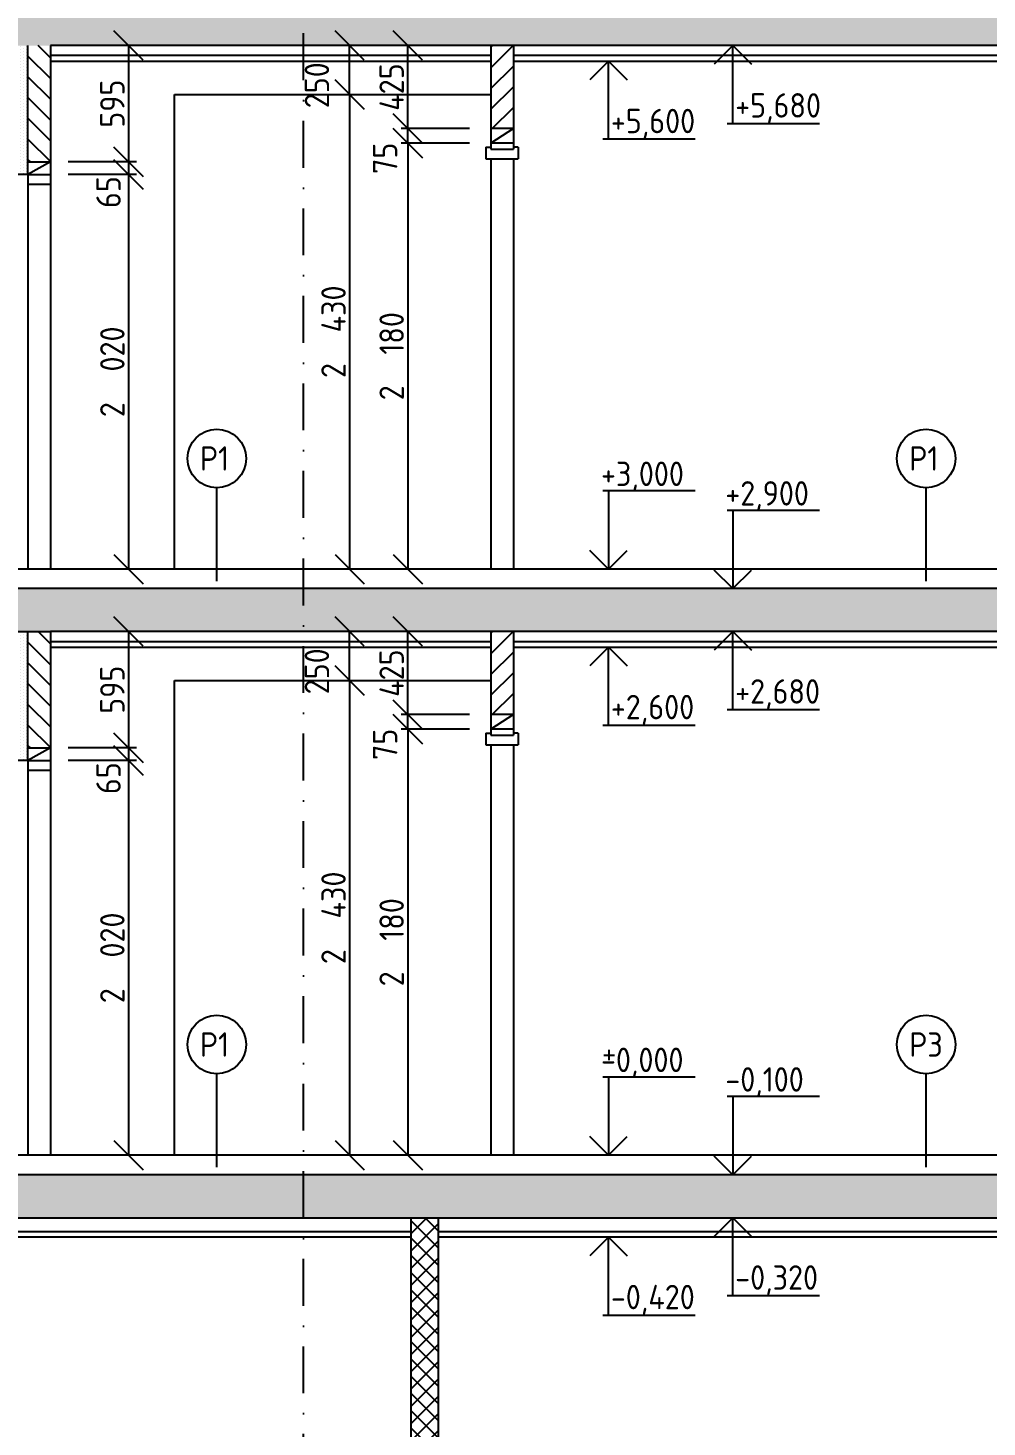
# Model space of a CAD drawing. Extents: x 3792242 to 5145247, y -1546315 to -1031918.
# Drawn here: x 3847040 to 3851950, y -1537035 to -1529874 of the extents above; entities that cross this region are included whole.
import ezdxf

# ---------------------------------------------------------------- set-up
doc = ezdxf.new("R2010")
doc.units = 0
doc.header["$MEASUREMENT"] = 0
doc.linetypes.add('BODKOCIARKOVANA_3', pattern=[5.6, 3, -1.3, 0, -1.3])
doc.layers.get('0').update_dxf_attribs({"linetype": 'CONTINUOUS'})
doc.layers.get('Defpoints').update_dxf_attribs({"color": 61, "linetype": 'CONTINUOUS'})
for name, color, linetype in [('DVERE', 45, 'CONTINUOUS'), ('KÓTY', 4, 'CONTINUOUS'), ('MÚRY', 1, 'CONTINUOUS'), ('OKNÁ', 143, 'CONTINUOUS'), ('osi', 253, 'CONTINUOUS'), ('TENKÁ', 7, 'CONTINUOUS'), ('ŠRAFY', 82, 'CONTINUOUS'), ('šrafy-múry', 8, 'CONTINUOUS')]:
    doc.layers.add(name, color=color, linetype=linetype)
doc.styles.add('STYLE1', font='isocp.shx')
doc.dimstyles.new('STANDARD-50', dxfattribs={"dimtxt": 125, "dimasz": 150, "dimexe": 10, "dimexo": 200, "dimgap": 20, "dimtad": 1, "dimdsep": 46, "dimlunit": 6, "dimtxsty": 'STYLE1', "dimblk1": 'OBLIQUE', "dimblk2": 'OBLIQUE', "dimsah": 1, "dimcen": 2.5, "dimse1": 1, "dimse2": 1, "dimadec": 0, "dimazin": 0, "dimtfac": 1, "dimtmove": 1, "dimatfit": 3, "dimldrblk": 'OBLIQUE', "dimfxl": 1, "dimtolj": 1, "dimtzin": 0, "dimarcsym": 0})
pattern_1 = [(45, (-94128.81, 3000), (53.0330086, 194.4543648), [250, -50, 0, -50])]

# ---------------------------------------------------------------- blocks, each defined once
blk = doc.blocks.new('_OBLIQUE')
at = {"color": 0, "linetype": 'ByBlock'}
blk.add_line((-0.5, -0.5), (0.5, 0.5), dxfattribs=at)
blk = doc.blocks.new('*D33546')
at = {"layer": 'Defpoints', "color": 0}
for p in [(3847224.2, -1533558.8), (3847224.2, -1533623.8), (3847554.7, -1533623.8)]:
    blk.add_point(p, dxfattribs=at)
at = {"layer": 'KÓTY', "color": 0, "lineweight": -2, "ltscale": 0.25}
blk.add_line((3847554.7, -1533558.8), (3847554.7, -1533623.8), dxfattribs=at)
at = {"layer": 'KÓTY', "color": 0, "linetype": 'ByBlock', "lineweight": -2, "xscale": 150, "yscale": 150, "zscale": 150}
for p, rotation in [((3847554.7, -1533558.8), 90), ((3847554.7, -1533623.8), 270)]:
    blk.add_blockref('_OBLIQUE', p, dxfattribs=dict(at, rotation=rotation))
at = {"layer": 'KÓTY', "color": 0, "insert": (3847452.7, -1533714), "char_height": 125, "attachment_point": 5, "rotation": 90, "style": 'STYLE1'}
blk.add_mtext('\\A1;65', dxfattribs=at)
blk = doc.blocks.new('*D33547')
at = {"layer": 'Defpoints', "color": 0}
for p in [(3847166.7, -1533623.8), (3847166.7, -1535643.8), (3847554.7, -1535643.8)]:
    blk.add_point(p, dxfattribs=at)
at = {"layer": 'KÓTY', "color": 0, "lineweight": -2, "ltscale": 0.25}
blk.add_line((3847554.7, -1533623.8), (3847554.7, -1535643.8), dxfattribs=at)
at = {"layer": 'KÓTY', "color": 0, "linetype": 'ByBlock', "lineweight": -2, "xscale": 150, "yscale": 150, "zscale": 150}
for p, rotation in [((3847554.7, -1533623.8), 90), ((3847554.7, -1535643.8), 270)]:
    blk.add_blockref('_OBLIQUE', p, dxfattribs=dict(at, rotation=rotation))
at = {"layer": 'KÓTY', "color": 0, "insert": (3847472.2, -1534633.8), "char_height": 125, "attachment_point": 5, "rotation": 90, "style": 'STYLE1'}
blk.add_mtext('\\A1;2ﾠ020', dxfattribs=at)
blk = doc.blocks.new('*D33548')
at = {"layer": 'Defpoints', "color": 0}
for p in [(3847224.2, -1532963.8), (3847224.2, -1533558.8), (3847554.7, -1533558.8)]:
    blk.add_point(p, dxfattribs=at)
at = {"layer": 'KÓTY', "color": 0, "lineweight": -2, "ltscale": 0.25}
blk.add_line((3847554.7, -1532963.8), (3847554.7, -1533558.8), dxfattribs=at)
at = {"layer": 'KÓTY', "color": 0, "linetype": 'ByBlock', "lineweight": -2, "xscale": 150, "yscale": 150, "zscale": 150}
for p, rotation in [((3847554.7, -1532963.8), 90), ((3847554.7, -1533558.8), 270)]:
    blk.add_blockref('_OBLIQUE', p, dxfattribs=dict(at, rotation=rotation))
at = {"layer": 'KÓTY', "color": 0, "insert": (3847472.2, -1533261.3), "char_height": 125, "attachment_point": 5, "rotation": 90, "style": 'STYLE1'}
blk.add_mtext('\\A1;595', dxfattribs=at)
blk = doc.blocks.new('*D33549')
at = {"layer": 'Defpoints', "color": 0}
for p in [(3847224.2, -1530558.8), (3847224.2, -1530623.8), (3847554.7, -1530623.8)]:
    blk.add_point(p, dxfattribs=at)
at = {"layer": 'KÓTY', "color": 0, "lineweight": -2, "ltscale": 0.25}
blk.add_line((3847554.7, -1530558.8), (3847554.7, -1530623.8), dxfattribs=at)
at = {"layer": 'KÓTY', "color": 0, "linetype": 'ByBlock', "lineweight": -2, "xscale": 150, "yscale": 150, "zscale": 150}
for p, rotation in [((3847554.7, -1530558.8), 90), ((3847554.7, -1530623.8), 270)]:
    blk.add_blockref('_OBLIQUE', p, dxfattribs=dict(at, rotation=rotation))
at = {"layer": 'KÓTY', "color": 0, "insert": (3847452.7, -1530714), "char_height": 125, "attachment_point": 5, "rotation": 90, "style": 'STYLE1'}
blk.add_mtext('\\A1;65', dxfattribs=at)
blk = doc.blocks.new('*D33550')
at = {"layer": 'Defpoints', "color": 0}
for p in [(3847166.7, -1530623.8), (3847166.7, -1532643.8), (3847554.7, -1532643.8)]:
    blk.add_point(p, dxfattribs=at)
at = {"layer": 'KÓTY', "color": 0, "lineweight": -2, "ltscale": 0.25}
blk.add_line((3847554.7, -1530623.8), (3847554.7, -1532643.8), dxfattribs=at)
at = {"layer": 'KÓTY', "color": 0, "linetype": 'ByBlock', "lineweight": -2, "xscale": 150, "yscale": 150, "zscale": 150}
for p, rotation in [((3847554.7, -1530623.8), 90), ((3847554.7, -1532643.8), 270)]:
    blk.add_blockref('_OBLIQUE', p, dxfattribs=dict(at, rotation=rotation))
at = {"layer": 'KÓTY', "color": 0, "insert": (3847472.2, -1531633.8), "char_height": 125, "attachment_point": 5, "rotation": 90, "style": 'STYLE1'}
blk.add_mtext('\\A1;2ﾠ020', dxfattribs=at)
blk = doc.blocks.new('*D33551')
at = {"layer": 'Defpoints', "color": 0}
for p in [(3847224.2, -1529963.8), (3847224.2, -1530558.8), (3847554.7, -1530558.8)]:
    blk.add_point(p, dxfattribs=at)
at = {"layer": 'KÓTY', "color": 0, "lineweight": -2, "ltscale": 0.25}
blk.add_line((3847554.7, -1529963.8), (3847554.7, -1530558.8), dxfattribs=at)
at = {"layer": 'KÓTY', "color": 0, "linetype": 'ByBlock', "lineweight": -2, "xscale": 150, "yscale": 150, "zscale": 150}
for p, rotation in [((3847554.7, -1529963.8), 90), ((3847554.7, -1530558.8), 270)]:
    blk.add_blockref('_OBLIQUE', p, dxfattribs=dict(at, rotation=rotation))
at = {"layer": 'KÓTY', "color": 0, "insert": (3847472.2, -1530261.3), "char_height": 125, "attachment_point": 5, "rotation": 90, "style": 'STYLE1'}
blk.add_mtext('\\A1;595', dxfattribs=at)
blk = doc.blocks.new('*D33577')
at = {"layer": 'Defpoints', "color": 0}
for p in [(3847790.2, -1533213.8), (3847790.2, -1535643.8), (3848687.2, -1535643.8)]:
    blk.add_point(p, dxfattribs=at)
at = {"layer": 'KÓTY', "color": 0, "lineweight": -2, "ltscale": 0.25}
blk.add_line((3848687.2, -1533213.8), (3848687.2, -1535643.8), dxfattribs=at)
at = {"layer": 'KÓTY', "color": 0, "linetype": 'ByBlock', "lineweight": -2, "xscale": 150, "yscale": 150, "zscale": 150}
for p, rotation in [((3848687.2, -1533213.8), 90), ((3848687.2, -1535643.8), 270)]:
    blk.add_blockref('_OBLIQUE', p, dxfattribs=dict(at, rotation=rotation))
at = {"layer": 'KÓTY', "color": 0, "insert": (3848604.7, -1534428.8), "char_height": 125, "attachment_point": 5, "rotation": 90, "style": 'STYLE1'}
blk.add_mtext('\\A1;2ﾠ430', dxfattribs=at)
blk = doc.blocks.new('*D33578')
at = {"layer": 'Defpoints', "color": 0}
for p in [(3848687.2, -1532963.8), (3848687.2, -1532963.8), (3848687.2, -1533213.8)]:
    blk.add_point(p, dxfattribs=at)
at = {"layer": 'KÓTY', "color": 0, "lineweight": -2, "ltscale": 0.25}
blk.add_line((3848687.2, -1533213.8), (3848687.2, -1532963.8), dxfattribs=at)
at = {"layer": 'KÓTY', "color": 0, "linetype": 'ByBlock', "lineweight": -2, "xscale": 150, "yscale": 150, "zscale": 150}
for p, rotation in [((3848687.2, -1532963.8), 90), ((3848687.2, -1533213.8), 270)]:
    blk.add_blockref('_OBLIQUE', p, dxfattribs=dict(at, rotation=rotation))
at = {"layer": 'KÓTY', "color": 0, "insert": (3848519.7, -1533167), "char_height": 125, "attachment_point": 5, "rotation": 90, "style": 'STYLE1'}
blk.add_mtext('\\A1;250', dxfattribs=at)
blk = doc.blocks.new('*D33579')
at = {"layer": 'Defpoints', "color": 0}
for p in [(3847790.2, -1530213.8), (3847790.2, -1532643.8), (3848687.2, -1532643.8)]:
    blk.add_point(p, dxfattribs=at)
at = {"layer": 'KÓTY', "color": 0, "lineweight": -2, "ltscale": 0.25}
blk.add_line((3848687.2, -1530213.8), (3848687.2, -1532643.8), dxfattribs=at)
at = {"layer": 'KÓTY', "color": 0, "linetype": 'ByBlock', "lineweight": -2, "xscale": 150, "yscale": 150, "zscale": 150}
for p, rotation in [((3848687.2, -1530213.8), 90), ((3848687.2, -1532643.8), 270)]:
    blk.add_blockref('_OBLIQUE', p, dxfattribs=dict(at, rotation=rotation))
at = {"layer": 'KÓTY', "color": 0, "insert": (3848604.7, -1531428.8), "char_height": 125, "attachment_point": 5, "rotation": 90, "style": 'STYLE1'}
blk.add_mtext('\\A1;2ﾠ430', dxfattribs=at)
blk = doc.blocks.new('*D33580')
at = {"layer": 'Defpoints', "color": 0}
for p in [(3848687.2, -1529963.8), (3848687.2, -1529963.8), (3848687.2, -1530213.8)]:
    blk.add_point(p, dxfattribs=at)
at = {"layer": 'KÓTY', "color": 0, "lineweight": -2, "ltscale": 0.25}
blk.add_line((3848687.2, -1530213.8), (3848687.2, -1529963.8), dxfattribs=at)
at = {"layer": 'KÓTY', "color": 0, "linetype": 'ByBlock', "lineweight": -2, "xscale": 150, "yscale": 150, "zscale": 150}
for p, rotation in [((3848687.2, -1529963.8), 90), ((3848687.2, -1530213.8), 270)]:
    blk.add_blockref('_OBLIQUE', p, dxfattribs=dict(at, rotation=rotation))
at = {"layer": 'KÓTY', "color": 0, "insert": (3848519.7, -1530167), "char_height": 125, "attachment_point": 5, "rotation": 90, "style": 'STYLE1'}
blk.add_mtext('\\A1;250', dxfattribs=at)
blk = doc.blocks.new('*D49538')
at = {"layer": 'Defpoints', "color": 0}
for p in [(3849467.7, -1530463.8), (3848984.7, -1532643.8), (3849409.4, -1532643.8)]:
    blk.add_point(p, dxfattribs=at)
at = {"layer": 'KÓTY', "color": 0, "lineweight": -2, "ltscale": 0.25}
blk.add_line((3848984.7, -1530463.8), (3848984.7, -1532643.8), dxfattribs=at)
at = {"layer": 'KÓTY', "color": 0, "linetype": 'ByBlock', "lineweight": -2, "xscale": 150, "yscale": 150, "zscale": 150}
for p, rotation in [((3848984.7, -1530463.8), 90), ((3848984.7, -1532643.8), 270)]:
    blk.add_blockref('_OBLIQUE', p, dxfattribs=dict(at, rotation=rotation))
at = {"layer": 'KÓTY', "color": 0, "insert": (3848902.2, -1531553.8), "char_height": 125, "attachment_point": 5, "rotation": 90, "style": 'STYLE1'}
blk.add_mtext('\\A1;2ﾠ180', dxfattribs=at)
blk = doc.blocks.new('*D49539')
at = {"layer": 'Defpoints', "color": 0}
for p in [(3848984.7, -1530388.8), (3849467.7, -1530388.8), (3849467.7, -1530463.8)]:
    blk.add_point(p, dxfattribs=at)
at = {"layer": 'KÓTY', "color": 0, "lineweight": -2, "ltscale": 0.25}
blk.add_line((3848984.7, -1530463.8), (3848984.7, -1530388.8), dxfattribs=at)
at = {"layer": 'KÓTY', "color": 0, "linetype": 'ByBlock', "lineweight": -2, "xscale": 150, "yscale": 150, "zscale": 150}
for p, rotation in [((3848984.7, -1530388.8), 90), ((3848984.7, -1530463.8), 270)]:
    blk.add_blockref('_OBLIQUE', p, dxfattribs=dict(at, rotation=rotation))
at = {"layer": 'KÓTY', "color": 0, "insert": (3848868.7, -1530541), "char_height": 125, "attachment_point": 5, "rotation": 90, "style": 'STYLE1'}
blk.add_mtext('\\A1;75', dxfattribs=at)
blk = doc.blocks.new('*D49540')
at = {"layer": 'Defpoints', "color": 0}
for p in [(3848984.7, -1529963.8), (3849467.7, -1529963.8), (3849467.7, -1530388.8)]:
    blk.add_point(p, dxfattribs=at)
at = {"layer": 'KÓTY', "color": 0, "lineweight": -2, "ltscale": 0.25}
blk.add_line((3848984.7, -1530388.8), (3848984.7, -1529963.8), dxfattribs=at)
at = {"layer": 'KÓTY', "color": 0, "linetype": 'ByBlock', "lineweight": -2, "xscale": 150, "yscale": 150, "zscale": 150}
for p, rotation in [((3848984.7, -1529963.8), 90), ((3848984.7, -1530388.8), 270)]:
    blk.add_blockref('_OBLIQUE', p, dxfattribs=dict(at, rotation=rotation))
at = {"layer": 'KÓTY', "color": 0, "insert": (3848902.2, -1530176.3), "char_height": 125, "attachment_point": 5, "rotation": 90, "style": 'STYLE1'}
blk.add_mtext('\\A1;425', dxfattribs=at)
blk = doc.blocks.new('*D49541')
at = {"layer": 'Defpoints', "color": 0}
for p in [(3849467.7, -1533463.8), (3848984.7, -1535643.8), (3849409.4, -1535643.8)]:
    blk.add_point(p, dxfattribs=at)
at = {"layer": 'KÓTY', "color": 0, "lineweight": -2, "ltscale": 0.25}
blk.add_line((3848984.7, -1533463.8), (3848984.7, -1535643.8), dxfattribs=at)
at = {"layer": 'KÓTY', "color": 0, "linetype": 'ByBlock', "lineweight": -2, "xscale": 150, "yscale": 150, "zscale": 150}
for p, rotation in [((3848984.7, -1533463.8), 90), ((3848984.7, -1535643.8), 270)]:
    blk.add_blockref('_OBLIQUE', p, dxfattribs=dict(at, rotation=rotation))
at = {"layer": 'KÓTY', "color": 0, "insert": (3848902.2, -1534553.8), "char_height": 125, "attachment_point": 5, "rotation": 90, "style": 'STYLE1'}
blk.add_mtext('\\A1;2ﾠ180', dxfattribs=at)
blk = doc.blocks.new('*D49542')
at = {"layer": 'Defpoints', "color": 0}
for p in [(3848984.7, -1533388.8), (3849467.7, -1533388.8), (3849467.7, -1533463.8)]:
    blk.add_point(p, dxfattribs=at)
at = {"layer": 'KÓTY', "color": 0, "lineweight": -2, "ltscale": 0.25}
blk.add_line((3848984.7, -1533463.8), (3848984.7, -1533388.8), dxfattribs=at)
at = {"layer": 'KÓTY', "color": 0, "linetype": 'ByBlock', "lineweight": -2, "xscale": 150, "yscale": 150, "zscale": 150}
for p, rotation in [((3848984.7, -1533388.8), 90), ((3848984.7, -1533463.8), 270)]:
    blk.add_blockref('_OBLIQUE', p, dxfattribs=dict(at, rotation=rotation))
at = {"layer": 'KÓTY', "color": 0, "insert": (3848868.7, -1533541), "char_height": 125, "attachment_point": 5, "rotation": 90, "style": 'STYLE1'}
blk.add_mtext('\\A1;75', dxfattribs=at)
blk = doc.blocks.new('*D49543')
at = {"layer": 'Defpoints', "color": 0}
for p in [(3848984.7, -1532963.8), (3849467.7, -1532963.8), (3849467.7, -1533388.8)]:
    blk.add_point(p, dxfattribs=at)
at = {"layer": 'KÓTY', "color": 0, "lineweight": -2, "ltscale": 0.25}
blk.add_line((3848984.7, -1533388.8), (3848984.7, -1532963.8), dxfattribs=at)
at = {"layer": 'KÓTY', "color": 0, "linetype": 'ByBlock', "lineweight": -2, "xscale": 150, "yscale": 150, "zscale": 150}
for p, rotation in [((3848984.7, -1532963.8), 90), ((3848984.7, -1533388.8), 270)]:
    blk.add_blockref('_OBLIQUE', p, dxfattribs=dict(at, rotation=rotation))
at = {"layer": 'KÓTY', "color": 0, "insert": (3848902.2, -1533176.3), "char_height": 125, "attachment_point": 5, "rotation": 90, "style": 'STYLE1'}
blk.add_mtext('\\A1;425', dxfattribs=at)

msp = doc.modelspace()

# ---------------------------------------------------------------- hatches: boundary and pattern name
at = {"layer": 'ŠRAFY'}
h = msp.add_hatch(dxfattribs=at)
h.set_pattern_fill('DOTS', color=256, scale=250, angle=90)
h.set_pattern_definition([(90, (-94123.807, -3000), (-15.625, 7.8125), [0, -15.625])])
h.paths.add_polyline_path([(3847040.193, -1530623.77), (3847040.193, -1529963.77), (3846990.193, -1529963.77), (3846990.193, -1530623.77)])
at = {"layer": 'ŠRAFY', "ltscale": 0.25}
h = msp.add_hatch(dxfattribs=at)
h.set_pattern_fill('ANSI31', color=256, scale=600, angle=90, style=0)
h.set_pattern_definition([(135, (-2999036.99, 222662.926), (-53.0330086, -53.0330086), [])])
h.paths.add_polyline_path([(3847155.193, -1530558.77), (3847155.193, -1529963.77), (3847040.193, -1529963.77), (3847040.193, -1530558.77)])
h = msp.add_hatch(dxfattribs=at)
h.set_pattern_fill('ANSI31', color=256, scale=600, style=0)
h.set_pattern_definition([(45, (-468753.31, -29883.5), (-53.0330086, 53.0330086), [])])
h.paths.add_polyline_path([(3849525.193, -1530388.77), (3849525.193, -1529963.77), (3849410.193, -1529963.77), (3849410.193, -1530388.77)])
at = {"layer": 'ŠRAFY'}
h = msp.add_hatch(dxfattribs=at)
h.set_pattern_fill('DOTS', color=256, scale=250, angle=90)
h.set_pattern_definition([(90, (-94123.807, -6000), (-15.625, 7.8125), [0, -15.625])])
h.paths.add_polyline_path([(3847040.193, -1533623.77), (3847040.193, -1532963.77), (3846990.193, -1532963.77), (3846990.193, -1533623.77)])
at = {"layer": 'ŠRAFY', "ltscale": 0.25}
h = msp.add_hatch(dxfattribs=at)
h.set_pattern_fill('ANSI31', color=256, scale=600, angle=90, style=0)
h.set_pattern_definition([(135, (-2999036.99, 219662.926), (-53.0330086, -53.0330086), [])])
h.paths.add_polyline_path([(3847155.193, -1533558.77), (3847155.193, -1532963.77), (3847040.193, -1532963.77), (3847040.193, -1533558.77)])
h = msp.add_hatch(dxfattribs=at)
h.set_pattern_fill('ANSI31', color=256, scale=600, style=0)
h.set_pattern_definition([(45, (-468753.31, -32883.5), (-53.0330086, 53.0330086), [])])
h.paths.add_polyline_path([(3849525.193, -1533388.77), (3849525.193, -1532963.77), (3849410.193, -1532963.77), (3849410.193, -1533388.77)])
at = {"layer": 'ŠRAFY'}
h = msp.add_hatch(dxfattribs=at)
h.set_pattern_fill('ANSI37', color=256, scale=500)
h.set_pattern_definition([(45, (626925.19, 0), (-44.1941738, 44.1941738), []), (135, (626925.19, 0), (-44.1941738, -44.1941738), [])])
h.paths.add_polyline_path([(3849140.193, -1539313.77), (3849140.193, -1539063.77), (3849140.193, -1535963.77), (3849000.193, -1535963.77), (3849000.193, -1539063.77), (3849000.193, -1539313.77)])
at = {"layer": 'šrafy-múry'}
h = msp.add_hatch(dxfattribs=at)
h.set_pattern_fill('ANSI36', color=253, scale=800, angle=360)
h.set_pattern_definition([(45, (-94128.81, 6000), (53.0330086, 194.4543648), [250, -50, 0, -50])])
h.paths.add_polyline_path([(3841990.193, -1530213.77), (3841990.193, -1529963.77), (3845155.193, -1529963.77), (3845270.193, -1529963.77), (3846985.193, -1529963.77), (3847035.193, -1529963.77), (3847150.193, -1529963.77), (3847220.193, -1529963.77), (3849405.193, -1529963.77), (3849660.193, -1529963.77), (3849775.193, -1529963.77), (3854910.193, -1529963.77), (3855210.193, -1529963.77), (3855290.193, -1529963.77), (3855450.193, -1529963.77), (3856800.193, -1529963.77), (3856800.193, -1529793.77), (3856780.193, -1529793.77), (3856730.193, -1529793.77), (3855290.193, -1529793.77), (3855220.193, -1529793.77), (3855210.193, -1529793.77), (3855210.193, -1529743.77), (3849775.193, -1529743.77), (3849660.193, -1529743.77), (3847150.193, -1529743.77), (3847035.193, -1529743.77), (3846985.193, -1529743.77), (3845270.193, -1529743.77), (3845155.193, -1529743.77), (3841990.193, -1529743.77), (3841650.193, -1529743.77), (3841650.193, -1530213.77)])
h = msp.add_hatch(dxfattribs=at)
h.set_pattern_fill('ANSI36', color=253, scale=800, angle=360)
h.set_pattern_definition(pattern_1)
h.paths.add_polyline_path([(3841990.193, -1533213.77), (3841990.193, -1532963.77), (3845155.193, -1532963.77), (3845270.193, -1532963.77), (3846985.193, -1532963.77), (3847035.193, -1532963.77), (3847150.193, -1532963.77), (3847220.193, -1532963.77), (3849405.193, -1532963.77), (3849660.193, -1532963.77), (3849775.193, -1532963.77), (3854910.193, -1532963.77), (3855210.193, -1532963.77), (3855290.193, -1532963.77), (3855450.193, -1532963.77), (3856800.193, -1532963.77), (3856800.193, -1532793.77), (3856780.193, -1532793.77), (3856730.193, -1532793.77), (3855290.193, -1532793.77), (3855220.193, -1532793.77), (3855210.193, -1532793.77), (3855210.193, -1532743.77), (3849775.193, -1532743.77), (3849660.193, -1532743.77), (3847150.193, -1532743.77), (3847035.193, -1532743.77), (3846985.193, -1532743.77), (3845270.193, -1532743.77), (3845155.193, -1532743.77), (3841990.193, -1532743.77), (3841650.193, -1532743.77), (3841650.193, -1533213.77)])
h = msp.add_hatch(dxfattribs=at)
h.set_pattern_fill('ANSI36', color=253, scale=800, angle=360)
h.set_pattern_definition(pattern_1)
h.paths.add_polyline_path([(3841990.193, -1536283.77), (3841990.193, -1536163.77), (3841990.193, -1535963.77), (3845000.193, -1535963.77), (3849000.193, -1535963.77), (3849140.193, -1535963.77), (3854910.193, -1535963.77), (3854910.193, -1536633.77), (3855250.193, -1536633.77), (3855250.193, -1535963.77), (3856800.193, -1535963.77), (3856800.193, -1535793.77), (3855210.193, -1535793.77), (3855210.193, -1535743.77), (3841650.193, -1535743.77), (3841650.193, -1536283.77)])

# ---------------------------------------------------------------- linework, layer by layer
at = {"layer": 'DVERE', "ltscale": 0.25}
for p, q in [((3849385.193, -1530483.77), (3849385.193, -1530543.77)), ((3849385.193, -1530483.77), (3849410.193, -1530483.77)), ((3849550.193, -1530483.77), (3849525.193, -1530483.77)), ((3849550.193, -1530483.77), (3849550.193, -1530543.77)), ((3849385.193, -1530543.77), (3849550.193, -1530543.77)), ((3849410.193, -1530543.77), (3849410.193, -1532643.77)), ((3849525.193, -1530543.77), (3849525.193, -1532643.77)), ((3847040.193, -1530673.77), (3847040.193, -1532643.77)), ((3847155.193, -1530673.77), (3847155.193, -1532643.77)), ((3849385.193, -1533483.77), (3849385.193, -1533543.77)), ((3849385.193, -1533483.77), (3849410.193, -1533483.77)), ((3849550.193, -1533483.77), (3849525.193, -1533483.77)), ((3849550.193, -1533483.77), (3849550.193, -1533543.77)), ((3849385.193, -1533543.77), (3849550.193, -1533543.77)), ((3849410.193, -1533543.77), (3849410.193, -1535643.77)), ((3849525.193, -1533543.77), (3849525.193, -1535643.77)), ((3847040.193, -1533673.77), (3847040.193, -1535643.77)), ((3847155.193, -1533673.77), (3847155.193, -1535643.77))]:
    msp.add_line(p, q, dxfattribs=at)
at = {"layer": 'KÓTY', "ltscale": 0.25}
for p, q in [((3849300.096, -1530388.77), (3848950.096, -1530388.77)), ((3849300.096, -1530463.77), (3848950.096, -1530463.77)), ((3847595.193, -1530558.77), (3847245.193, -1530558.77)), ((3847595.193, -1530623.77), (3847245.193, -1530623.77)), ((3849300.096, -1533388.77), (3848950.096, -1533388.77)), ((3849300.096, -1533463.77), (3848950.096, -1533463.77)), ((3847595.193, -1533558.77), (3847245.193, -1533558.77)), ((3847595.193, -1533623.77), (3847245.193, -1533623.77))]:
    msp.add_line(p, q, dxfattribs=at)
at = {"layer": 'MÚRY'}
for p, q in [((3849410.193, -1529963.77), (3847155.193, -1529963.77)), ((3847155.193, -1529963.77), (3847155.193, -1530673.77)), ((3849410.193, -1529963.77), (3849410.193, -1530493.77)), ((3854910.193, -1529963.77), (3849525.193, -1529963.77)), ((3849525.193, -1529963.77), (3849525.193, -1530493.77)), ((3847040.193, -1530623.77), (3846990.193, -1530623.77)), ((3847040.193, -1530623.77), (3847040.193, -1530673.77)), ((3847040.193, -1530673.77), (3847155.193, -1530673.77)), ((3855290.193, -1532643.77), (3845490.193, -1532643.77)), ((3849410.193, -1532963.77), (3847155.193, -1532963.77)), ((3847155.193, -1532963.77), (3847155.193, -1533673.77)), ((3849410.193, -1532963.77), (3849410.193, -1533493.77)), ((3854910.193, -1532963.77), (3849525.193, -1532963.77)), ((3849525.193, -1532963.77), (3849525.193, -1533493.77)), ((3847040.193, -1533623.77), (3846990.193, -1533623.77)), ((3847040.193, -1533623.77), (3847040.193, -1533673.77)), ((3847040.193, -1533673.77), (3847155.193, -1533673.77)), ((3855290.193, -1535643.77), (3845490.193, -1535643.77)), ((3845000.193, -1535963.77), (3849000.193, -1535963.77)), ((3849000.193, -1535963.77), (3849000.193, -1539063.77)), ((3849140.193, -1535963.77), (3849140.193, -1539063.77)), ((3849140.193, -1535963.77), (3854910.193, -1535963.77))]:
    msp.add_line(p, q, dxfattribs=at)
at = {"layer": 'MÚRY', "ltscale": 0.25}
for p, q in [((3849410.193, -1530493.77), (3849525.193, -1530493.77)), ((3849410.193, -1533493.77), (3849525.193, -1533493.77))]:
    msp.add_line(p, q, dxfattribs=at)
at = {"layer": 'OKNÁ', "ltscale": 0.25}
for p, q in [((3848006.693, -1532705.338), (3848006.693, -1532227.662)), ((3851638.193, -1532705.338), (3851638.193, -1532227.662)), ((3848006.693, -1535705.338), (3848006.693, -1535227.662)), ((3851638.193, -1535705.338), (3851638.193, -1535227.662))]:
    msp.add_line(p, q, dxfattribs=at)
for centre in [(3848006.693, -1532077.662), (3851638.193, -1532077.662), (3848006.693, -1535077.662), (3851638.193, -1535077.662)]:
    msp.add_circle(centre, 150, dxfattribs=at)
at = {"layer": 'osi', "linetype": 'BODKOCIARKOVANA_3', "ltscale": 80}
msp.add_line((3848450.193, -1542239.5), (3848450.193, -1519829.5), dxfattribs=at)
at = {"layer": 'TENKÁ'}
for p, q in [((3847040.193, -1530623.77), (3847040.193, -1529963.77)), ((3849525.193, -1529963.77), (3849410.193, -1529963.77)), ((3847155.193, -1530013.77), (3849410.193, -1530013.77)), ((3847155.193, -1530043.77), (3849410.193, -1530043.77)), ((3849525.193, -1530013.77), (3854910.193, -1530013.77)), ((3849525.193, -1530043.77), (3854910.193, -1530043.77)), ((3847790.193, -1532643.77), (3847790.193, -1530213.77)), ((3847790.193, -1530213.77), (3849410.193, -1530213.77)), ((3849525.193, -1530388.77), (3849410.193, -1530388.77)), ((3849525.193, -1530388.77), (3849410.193, -1530463.77)), ((3849525.193, -1530463.77), (3849410.193, -1530463.77)), ((3847155.193, -1530558.77), (3847040.193, -1530623.77)), ((3855210.193, -1532743.77), (3841610.193, -1532743.77)), ((3846990.193, -1532963.77), (3847155.193, -1532963.77)), ((3847040.193, -1533623.77), (3847040.193, -1532963.77)), ((3849525.193, -1532963.77), (3849410.193, -1532963.77)), ((3847155.193, -1533013.77), (3849410.193, -1533013.77)), ((3847155.193, -1533043.77), (3849410.193, -1533043.77)), ((3849525.193, -1533013.77), (3854910.193, -1533013.77)), ((3849525.193, -1533043.77), (3854910.193, -1533043.77)), ((3847790.193, -1535643.77), (3847790.193, -1533213.77)), ((3847790.193, -1533213.77), (3849410.193, -1533213.77)), ((3849525.193, -1533388.77), (3849410.193, -1533388.77)), ((3849525.193, -1533388.77), (3849410.193, -1533463.77)), ((3849525.193, -1533463.77), (3849410.193, -1533463.77)), ((3847155.193, -1533558.77), (3847040.193, -1533623.77)), ((3855210.193, -1535743.77), (3841610.193, -1535743.77)), ((3849000.193, -1535963.77), (3849140.193, -1535963.77)), ((3845000.193, -1536033.77), (3849000.193, -1536033.77)), ((3849000.193, -1536063.77), (3845000.193, -1536063.77)), ((3849140.193, -1536033.77), (3854910.193, -1536033.77)), ((3854910.193, -1536063.77), (3849140.193, -1536063.77))]:
    msp.add_line(p, q, dxfattribs=at)
at = {"layer": 'TENKÁ', "linetype": 'ByBlock', "ltscale": 0.25}
for p, q in [((3850649.152, -1529963.77), (3850553.693, -1530059.23)), ((3850649.152, -1529963.77), (3850744.612, -1530059.23)), ((3850649.152, -1530363.77), (3850649.152, -1529963.77)), ((3850012.652, -1530043.77), (3849917.193, -1530139.23)), ((3850012.652, -1530043.77), (3850108.112, -1530139.23)), ((3850012.652, -1530443.77), (3850012.652, -1530043.77)), ((3851093.457, -1530363.77), (3850619.559, -1530363.77)), ((3850456.957, -1530443.77), (3849983.059, -1530443.77)), ((3850456.957, -1532243.77), (3849983.059, -1532243.77)), ((3850012.652, -1532243.77), (3850012.652, -1532643.77)), ((3851093.457, -1532343.77), (3850619.559, -1532343.77)), ((3850649.152, -1532343.77), (3850649.152, -1532743.77)), ((3850012.652, -1532643.77), (3849917.193, -1532548.311)), ((3850012.652, -1532643.77), (3850108.112, -1532548.311)), ((3850649.152, -1532743.77), (3850553.693, -1532648.311)), ((3850649.152, -1532743.77), (3850744.612, -1532648.311)), ((3850649.152, -1532963.77), (3850553.693, -1533059.23)), ((3850649.152, -1532963.77), (3850744.612, -1533059.23)), ((3850649.152, -1533363.77), (3850649.152, -1532963.77)), ((3850012.652, -1533043.77), (3849917.193, -1533139.23)), ((3850012.652, -1533043.77), (3850108.112, -1533139.23)), ((3850012.652, -1533443.77), (3850012.652, -1533043.77)), ((3851093.457, -1533363.77), (3850619.559, -1533363.77)), ((3850456.957, -1533443.77), (3849983.059, -1533443.77)), ((3849988.475, -1535131.015), (3850042.773, -1535131.015)), ((3850015.624, -1535158.164), (3850015.624, -1535103.866)), ((3850456.957, -1535243.77), (3849983.059, -1535243.77)), ((3850012.652, -1535243.77), (3850012.652, -1535643.77)), ((3851093.457, -1535343.77), (3850619.559, -1535343.77)), ((3850649.152, -1535343.77), (3850649.152, -1535743.77)), ((3850012.652, -1535643.77), (3849917.193, -1535548.311)), ((3850012.652, -1535643.77), (3850108.112, -1535548.311)), ((3850649.152, -1535743.77), (3850553.693, -1535648.311)), ((3850649.152, -1535743.77), (3850744.612, -1535648.311)), ((3850649.152, -1535963.77), (3850553.693, -1536059.23)), ((3850649.152, -1535963.77), (3850744.612, -1536059.23)), ((3850649.152, -1536363.77), (3850649.152, -1535963.77)), ((3850012.652, -1536063.77), (3849917.193, -1536159.23)), ((3850012.652, -1536063.77), (3850108.112, -1536159.23)), ((3850012.652, -1536463.77), (3850012.652, -1536063.77)), ((3851093.457, -1536363.77), (3850619.559, -1536363.77)), ((3850456.957, -1536463.77), (3849983.059, -1536463.77))]:
    msp.add_line(p, q, dxfattribs=at)
at = {"layer": 'TENKÁ', "ltscale": 0.25}
for p, q in [((3847040.193, -1530558.77), (3847155.193, -1530558.77)), ((3847040.193, -1530623.77), (3847155.193, -1530623.77)), ((3847040.193, -1533558.77), (3847155.193, -1533558.77)), ((3847040.193, -1533623.77), (3847155.193, -1533623.77))]:
    msp.add_line(p, q, dxfattribs=at)

# ---------------------------------------------------------------- texts
at = {"layer": 'TENKÁ', "ltscale": 0.25, "style": 'STYLE1'}
for s, p in [('+5,680', (3850660.995, -1530332.444)), ('+5,600', (3850024.495, -1530412.444)), ('P1', (3847920.888, -1532139.84)), ('P1', (3851552.388, -1532139.84)), ('+3,000', (3849973.995, -1532218.444)), ('+2,900', (3850610.495, -1532318.444)), ('+2,680', (3850660.995, -1533332.444)), ('+2,600', (3850024.495, -1533412.444)), ('P1', (3847920.888, -1535139.84)), ('P3', (3851552.388, -1535139.84)), ('-0,000', (3849973.995, -1535218.444)), ('-0,100', (3850610.495, -1535318.444)), ('-0,320', (3850660.995, -1536332.444)), ('-0,420', (3850024.495, -1536432.444))]:
    msp.add_text(s, height=125, dxfattribs=at).set_placement(p)

# ---------------------------------------------------------------- dimensions: what is measured, and where the dimension line sits
at = {"layer": 'KÓTY', "ltscale": 0.25}
for base, p1, p2, picture, middle in [((3847554.693, -1530558.77), (3847224.193, -1529963.77), (3847224.193, -1530558.77), '*D33551', (3847472.193, -1530261.27)), ((3848984.693, -1529963.77), (3849467.693, -1530388.77), (3849467.693, -1529963.77), '*D49540', (3848902.193, -1530176.27)), ((3848687.193, -1532643.77), (3847790.193, -1530213.77), (3847790.193, -1532643.77), '*D33579', (3848604.65, -1531428.77)), ((3848984.693, -1532643.77), (3849467.693, -1530463.77), (3849409.39, -1532643.77), '*D49538', (3848902.15, -1531553.77)), ((3847554.693, -1532643.77), (3847166.693, -1530623.77), (3847166.693, -1532643.77), '*D33550', (3847472.15, -1531633.77)), ((3847554.693, -1533558.77), (3847224.193, -1532963.77), (3847224.193, -1533558.77), '*D33548', (3847472.193, -1533261.27)), ((3848984.693, -1532963.77), (3849467.693, -1533388.77), (3849467.693, -1532963.77), '*D49543', (3848902.193, -1533176.27)), ((3848687.193, -1535643.77), (3847790.193, -1533213.77), (3847790.193, -1535643.77), '*D33577', (3848604.65, -1534428.77)), ((3848984.693, -1535643.77), (3849467.693, -1533463.77), (3849409.39, -1535643.77), '*D49541', (3848902.15, -1534553.77)), ((3847554.693, -1535643.77), (3847166.693, -1533623.77), (3847166.693, -1535643.77), '*D33547', (3847472.15, -1534633.77))]:
    dim = msp.add_linear_dim(base=base, p1=p1, p2=p2, angle=90, dimstyle='STANDARD-50', override={"dimtxsty": 'STYLE1', "dimldrblk": 'OBLIQUE'}, dxfattribs=at)
    dim.commit()
    dim.dimension.update_dxf_attribs({"geometry": picture, "text_midpoint": middle})
for base, p1, p2, picture, middle in [((3848687.193, -1529963.77), (3848687.193, -1530213.77), (3848687.193, -1529963.77), '*D33580', (3848602.193, -1530167)), ((3848984.693, -1530388.77), (3849467.693, -1530463.77), (3849467.693, -1530388.77), '*D49539', (3848951.193, -1530541)), ((3847554.693, -1530623.77), (3847224.193, -1530558.77), (3847224.193, -1530623.77), '*D33549', (3847535.193, -1530714)), ((3848687.193, -1532963.77), (3848687.193, -1533213.77), (3848687.193, -1532963.77), '*D33578', (3848602.193, -1533167)), ((3848984.693, -1533388.77), (3849467.693, -1533463.77), (3849467.693, -1533388.77), '*D49542', (3848951.193, -1533541)), ((3847554.693, -1533623.77), (3847224.193, -1533558.77), (3847224.193, -1533623.77), '*D33546', (3847535.193, -1533714))]:
    dim = msp.add_linear_dim(base=base, p1=p1, p2=p2, angle=90, dimstyle='STANDARD-50', override={"dimtxsty": 'STYLE1', "dimldrblk": 'OBLIQUE'}, dxfattribs=at)
    dim.commit()
    dim.dimension.update_dxf_attribs({"geometry": picture, "text_midpoint": middle, "dimtype": 160})

doc.saveas('drawing.dxf')
